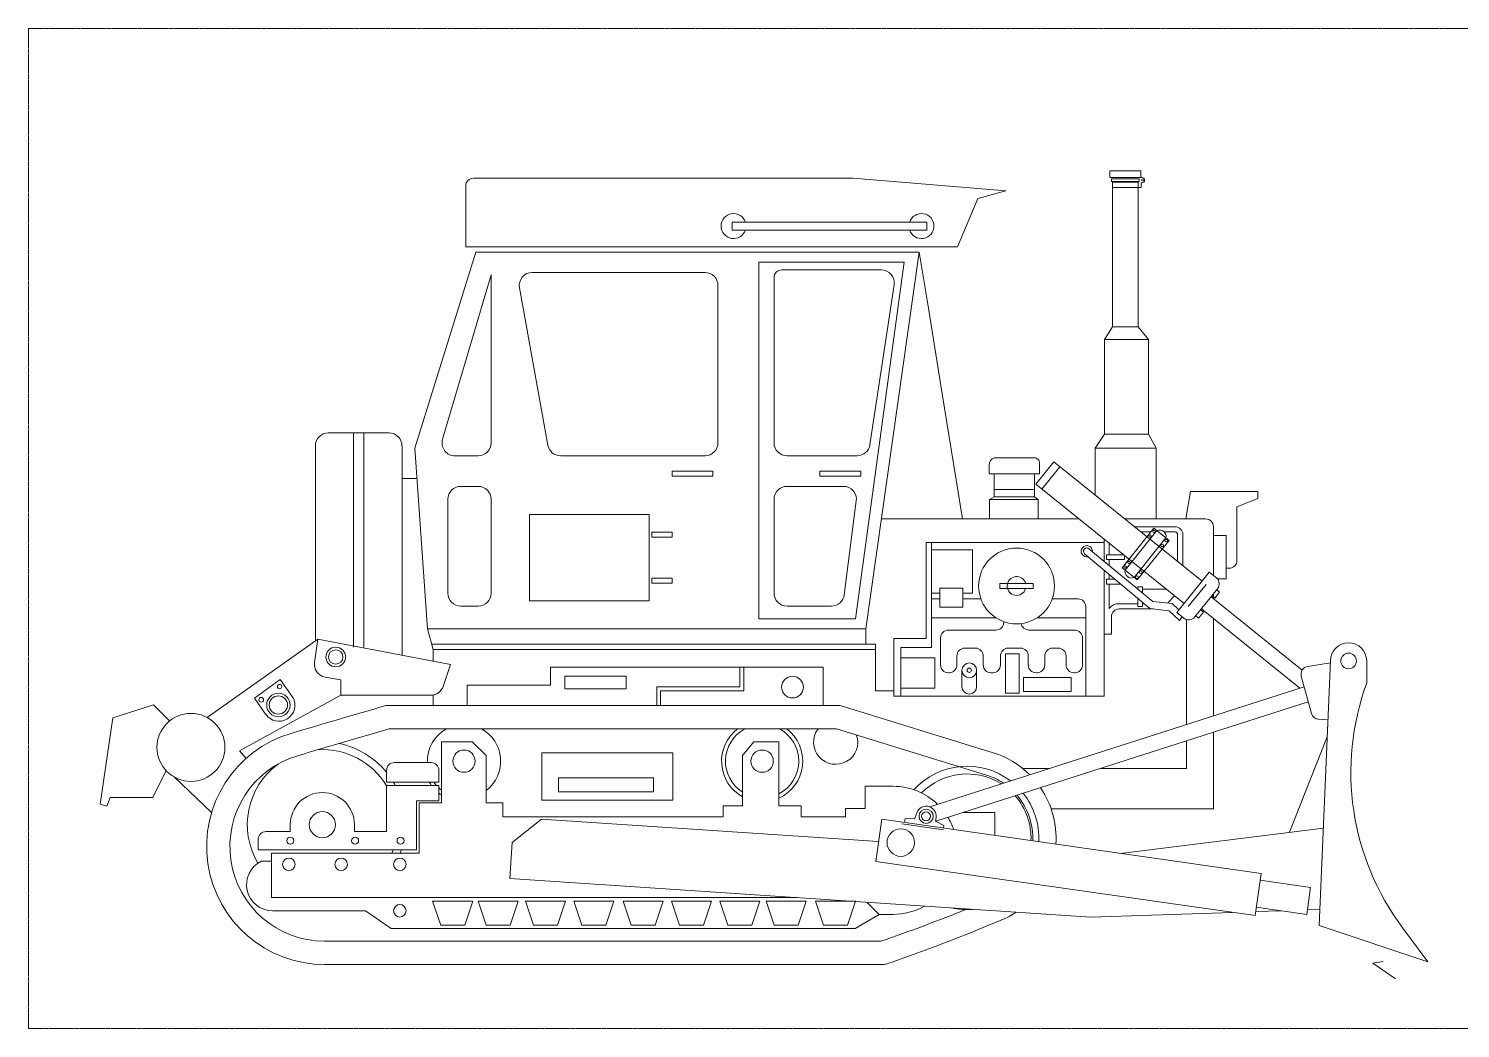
# Model space of a CAD drawing. Header units: millimetres. Extents: x -346728 to 1320345, y -537202 to -385966.
# Drawn here: x 1055242 to 1065288, y -509597 to -502584 of the extents above; entities that cross this region are included whole.
import ezdxf

# ---------------------------------------------------------------- set-up
doc = ezdxf.new("R2010")
doc.units = ezdxf.units.MM
doc.header["$LTSCALE"] = 100
doc.linetypes.add('DASHED', pattern=[0.75, 0.5, -0.25])
doc.layers.add('NET-MANH', color=153, linetype='Continuous', lineweight=15)

msp = doc.modelspace()

# ---------------------------------------------------------------- linework, layer by layer
at = {"layer": 'NET-MANH', "linetype": 'DASHED', "ltscale": 0.1}
for p, q in [((1055242.5, -502583.6, -881.1), (1075333, -502583.6, -881.1)), ((1055242.5, -509596.8, -881.1), (1055242.5, -502583.6, -881.1)), ((1075333, -509596.8, -881.1), (1055242.5, -509596.8, -881.1))]:
    msp.add_line(p, q, dxfattribs=at)
at = {"layer": 'NET-MANH'}
for p, q in [((1058363.6, -503632.6, -881.1), (1061026.7, -503632.6, -881.1)), ((1061026.7, -503632.6, -881.1), (1062099.4, -503722, -881.1)), ((1063045.3, -503582, -881.1), (1062827.9, -503582, -881.1)), ((1062827.9, -503582, -881.1), (1062827.9, -503628.5, -881.1)), ((1062827.9, -503628.5, -881.1), (1063045.3, -503628.5, -881.1)), ((1063033.2, -503637.2, -881.1), (1062840, -503637.2, -881.1)), ((1062840, -503637.2, -881.1), (1062840, -503656.1, -881.1)), ((1062840, -503656.1, -881.1), (1063033.2, -503656.1, -881.1)), ((1062848, -503660.7, -881.1), (1062848, -504674.9, -881.1)), ((1063026.6, -503660.7, -881.1), (1062848, -503660.7, -881.1)), ((1063026.6, -504674.9, -881.1), (1063026.6, -503660.7, -881.1)), ((1063033.2, -503656.1, -881.1), (1063033.2, -503637.2, -881.1)), ((1063045.3, -503628.5, -881.1), (1063045.3, -503582, -881.1)), ((1063047.8, -503697, -881.1), (1063047.8, -503665.2, -881.1)), ((1063047.8, -503665.2, -881.1), (1063053.7, -503665.2, -881.1)), ((1058309, -504115, -881.1), (1058309, -503687.1, -881.1)), ((1062099.4, -503722, -881.1), (1061902.8, -503775.6, -881.1)), ((1063026.6, -503697, -881.1), (1062848, -503697, -881.1)), ((1063026.6, -503697, -881.1), (1063047.8, -503697, -881.1)), ((1061902.8, -503775.6, -881.1), (1061759.7, -504115, -881.1)), ((1060179.2, -503996.4, -881.1), (1060179.2, -503940.7, -881.1)), ((1060179.2, -503940.7, -881.1), (1061544.1, -503940.7, -881.1)), ((1061544.1, -503940.7, -881.1), (1061544.1, -503996.4, -881.1)), ((1061544.1, -503996.4, -881.1), (1060179.2, -503996.4, -881.1)), ((1058380.6, -504150.8, -881.1), (1057951.5, -505526.6, -881.1)), ((1061759.7, -504115, -881.1), (1058309, -504115, -881.1)), ((1061491.5, -504150.8, -881.1), (1058380.6, -504150.8, -881.1)), ((1061116.1, -506795.1, -881.1), (1061491.5, -504150.8, -881.1)), ((1061491.5, -504150.8, -881.1), (1061555.2, -504543.9, -881.1)), ((1061384.3, -504222.2, -881.1), (1060365.2, -504222.2, -881.1)), ((1060365.2, -504222.2, -881.1), (1060365.2, -506723.7, -881.1)), ((1061044.6, -506723.7, -881.1), (1061384.3, -504222.2, -881.1)), ((1058146.9, -505463.5, -881.1), (1058487.8, -504311.6, -881.1)), ((1058487.8, -504311.6, -881.1), (1058487.8, -505489.3, -881.1)), ((1058775.4, -504293.7, -881.1), (1059988.2, -504293.7, -881.1)), ((1060472.4, -505489.3, -881.1), (1060472.4, -504330.4, -881.1)), ((1060526.9, -504275.9, -881.1), (1061225.1, -504275.9, -881.1)), ((1058885.6, -505505.5, -881.1), (1058686, -504400.7, -881.1)), ((1060079.1, -504384.6, -881.1), (1060079.1, -505489.3, -881.1)), ((1061314.9, -504380.2, -881.1), (1061145.6, -505502.9, -881.1)), ((1061555.2, -504543.9, -881.1), (1061652.7, -505146.2, -881.1)), ((1062848, -504674.9, -881.1), (1062791.2, -504764.1, -881.1)), ((1062791.2, -505429.5, -881.1), (1062791.2, -504764.1, -881.1)), ((1062791.2, -504764.1, -881.1), (1063099.7, -504764.1, -881.1)), ((1063026.6, -504674.9, -881.1), (1062848, -504674.9, -881.1)), ((1063099.7, -504764.1, -881.1), (1063026.6, -504674.9, -881.1)), ((1063099.7, -505429.5, -881.1), (1063099.7, -504764.1, -881.1)), ((1061652.7, -505146.2, -881.1), (1061794.6, -506022.9, -881.1)), ((1057771.2, -505419.4, -881.1), (1057345, -505419.4, -881.1)), ((1057521.8, -505419.4, -881.1), (1057521.8, -506921.6, -881.1)), ((1057594.5, -505419.4, -881.1), (1057594.5, -506921.6, -881.1)), ((1062791.2, -505429.5, -881.1), (1062725.2, -505526.6, -881.1)), ((1063099.7, -505429.5, -881.1), (1062791.2, -505429.5, -881.1)), ((1063154.3, -505526.6, -881.1), (1063099.7, -505429.5, -881.1)), ((1057254.2, -505510.2, -881.1), (1057254.2, -506879.3, -881.1)), ((1057862.1, -506980, -881.1), (1057862.1, -505510.2, -881.1)), ((1057951.5, -505526.6, -881.1), (1058040.9, -506795.1, -881.1)), ((1063154.3, -505526.6, -881.1), (1062725.2, -505526.6, -881.1)), ((1062725.2, -505526.6, -881.1), (1062725.2, -505857, -881.1)), ((1063154.3, -506022.9, -881.1), (1063154.3, -505526.6, -881.1)), ((1058397, -505580.2, -881.1), (1058234, -505580.2, -881.1)), ((1059988.2, -505580.2, -881.1), (1058975, -505580.2, -881.1)), ((1061055.8, -505580.2, -881.1), (1060563.3, -505580.2, -881.1)), ((1061982.4, -505707.2, -881.1), (1061982.4, -505644, -881.1)), ((1062017.6, -505594.7, -881.1), (1062299, -505594.7, -881.1)), ((1062434.4, -505623.2, -881.1), (1062309.1, -505778.9, -881.1)), ((1062334.2, -505632.2, -881.1), (1062334.2, -505707.2, -881.1)), ((1062476.9, -505657.3, -881.1), (1062351.6, -505813.1, -881.1)), ((1063475.1, -506460, -881.1), (1062434.4, -505623.2, -881.1)), ((1057862.1, -505739.1, -881.1), (1057966.4, -505739.1, -881.1)), ((1059757.3, -505723.1, -881.1), (1059757.3, -505687.4, -881.1)), ((1059757.3, -505687.4, -881.1), (1060043.3, -505687.4, -881.1)), ((1060043.3, -505723.1, -881.1), (1059757.3, -505723.1, -881.1)), ((1060043.3, -505687.4, -881.1), (1060043.3, -505723.1, -881.1)), ((1060794.3, -505723.1, -881.1), (1060794.3, -505687.4, -881.1)), ((1060794.3, -505687.4, -881.1), (1061080.3, -505687.4, -881.1)), ((1061080.3, -505723.1, -881.1), (1060794.3, -505723.1, -881.1)), ((1061080.3, -505687.4, -881.1), (1061080.3, -505723.1, -881.1)), ((1062334.2, -505707.2, -881.1), (1061982.4, -505707.2, -881.1)), ((1062017.6, -505815.5, -881.1), (1062017.6, -505707.2, -881.1)), ((1062299.8, -505815.5, -881.1), (1062299.8, -505707.2, -881.1)), ((1063349.9, -506615.8, -881.1), (1062309.1, -505778.9, -881.1)), ((1058274.7, -505794.6, -881.1), (1058397, -505794.6, -881.1)), ((1060959.3, -505794.6, -881.1), (1060563.3, -505794.6, -881.1)), ((1062017.6, -505867.9, -881.1), (1061984.7, -505887.6, -881.1)), ((1062299.8, -505815.5, -881.1), (1062017.6, -505815.5, -881.1)), ((1062017.6, -505815.5, -881.1), (1062017.6, -505867.9, -881.1)), ((1062017.6, -505867.9, -881.1), (1062299.8, -505867.9, -881.1)), ((1062299.8, -505867.9, -881.1), (1062299.8, -505815.5, -881.1)), ((1062326.1, -505887.6, -881.1), (1062299.8, -505867.9, -881.1)), ((1063360.7, -506022.9, -881.1), (1063393.4, -505829.9, -881.1)), ((1063393.4, -505829.9, -881.1), (1063867.6, -505829.9, -881.1)), ((1063867.6, -505878.9, -881.1), (1063720.4, -505938.9, -881.1)), ((1063867.6, -505829.9, -881.1), (1063867.6, -505878.9, -881.1)), ((1058183.9, -506543.5, -881.1), (1058183.9, -505885.4, -881.1)), ((1058487.8, -505885.4, -881.1), (1058487.8, -506543.5, -881.1)), ((1060472.4, -505885.4, -881.1), (1060472.4, -506543.5, -881.1)), ((1060965.3, -506555, -881.1), (1061049.4, -505896.9, -881.1)), ((1062326.1, -505887.6, -881.1), (1061984.7, -505887.6, -881.1)), ((1061984.7, -505887.6, -881.1), (1061984.7, -506022.9, -881.1)), ((1062326.1, -506022.9, -881.1), (1062326.1, -505887.6, -881.1)), ((1063720.4, -505938.9, -881.1), (1063720.4, -506314.7, -881.1)), ((1058756, -506598.6, -881.1), (1058756, -505991.1, -881.1)), ((1058756, -505991.1, -881.1), (1059596.3, -505991.1, -881.1)), ((1059596.3, -505991.1, -881.1), (1059596.3, -506598.6, -881.1)), ((1062612.6, -506022.9, -881.1), (1061225.7, -506022.9, -881.1)), ((1061984.7, -506022.9, -881.1), (1062326.1, -506022.9, -881.1)), ((1063500.6, -506022.9, -881.1), (1062931.5, -506022.9, -881.1)), ((1063000.3, -506078.2, -881.1), (1063286, -506078.2, -881.1)), ((1063555.1, -506419.4, -881.1), (1063555.1, -506077.4, -881.1)), ((1059614.2, -506116.2, -881.1), (1059614.2, -506151.9, -881.1)), ((1059757.3, -506116.2, -881.1), (1059614.2, -506116.2, -881.1)), ((1059614.2, -506151.9, -881.1), (1059757.3, -506151.9, -881.1)), ((1059757.3, -506151.9, -881.1), (1059757.3, -506116.2, -881.1)), ((1062787.5, -506319, -881.1), (1062787.5, -506163.5, -881.1)), ((1063137.3, -506088.3, -881.1), (1062914.3, -506365.6, -881.1)), ((1063158.5, -506105.3, -881.1), (1062935.5, -506382.7, -881.1)), ((1063222.2, -506156.6, -881.1), (1062999.2, -506433.9, -881.1)), ((1063243.5, -506173.6, -881.1), (1063020.5, -506451, -881.1)), ((1063045.5, -506114.5, -881.1), (1063116.2, -506114.5, -881.1)), ((1063243.5, -506173.6, -881.1), (1063137.3, -506088.3, -881.1)), ((1063209.6, -506114.5, -881.1), (1063286, -506114.5, -881.1)), ((1063304.2, -506132.7, -881.1), (1063304.2, -506322.5, -881.1)), ((1063340.5, -506132.7, -881.1), (1063340.5, -506351.8, -881.1)), ((1063644.6, -506138.7, -881.1), (1063555.1, -506138.7, -881.1)), ((1063644.6, -506442.7, -881.1), (1063644.6, -506138.7, -881.1)), ((1061540, -506860.8, -881.1), (1061540, -506189.3, -881.1)), ((1061540, -506189.3, -881.1), (1062787.5, -506189.3, -881.1)), ((1061578.1, -506189.3, -881.1), (1061578.1, -506924.2, -881.1)), ((1061865, -506239.1, -881.1), (1061578.1, -506239.1, -881.1)), ((1061865, -506544, -881.1), (1061865, -506239.1, -881.1)), ((1062650.4, -506267.1, -881.1), (1063108.2, -506650.7, -881.1)), ((1063129.4, -506601.5, -881.1), (1062682.1, -506231.9, -881.1)), ((1062924.7, -506273.9, -881.1), (1062804.8, -506273.9, -881.1)), ((1062804.8, -506273.9, -881.1), (1062804.8, -506308.5, -881.1)), ((1062823.8, -506273.9, -881.1), (1062823.8, -506192.8, -881.1)), ((1062931.5, -506308.5, -881.1), (1062931.5, -506279.3, -881.1)), ((1062787.5, -506832.3, -881.1), (1062787.5, -506382, -881.1)), ((1062804.8, -506308.5, -881.1), (1062931.5, -506308.5, -881.1)), ((1062823.8, -506349, -881.1), (1062823.8, -506308.5, -881.1)), ((1063020.5, -506451, -881.1), (1062914.3, -506365.6, -881.1)), ((1063665.9, -506369.2, -881.1), (1063644.6, -506369.2, -881.1)), ((1059614.2, -506437.8, -881.1), (1059614.2, -506473.5, -881.1)), ((1059757.3, -506437.8, -881.1), (1059614.2, -506437.8, -881.1)), ((1059614.2, -506473.5, -881.1), (1059757.3, -506473.5, -881.1)), ((1059757.3, -506473.5, -881.1), (1059757.3, -506437.8, -881.1)), ((1062057.7, -506512.2, -881.1), (1062057.7, -506476.5, -881.1)), ((1062057.7, -506476.5, -881.1), (1062289.7, -506476.5, -881.1)), ((1062289.7, -506476.5, -881.1), (1062289.7, -506512.2, -881.1)), ((1062864.7, -506446.6, -881.1), (1062804.8, -506446.6, -881.1)), ((1062804.8, -506446.6, -881.1), (1062804.8, -506481.2, -881.1)), ((1062804.8, -506481.2, -881.1), (1062905.9, -506481.2, -881.1)), ((1062823.8, -506446.6, -881.1), (1062823.8, -506412.4, -881.1)), ((1062823.8, -506650.5, -881.1), (1062823.8, -506481.2, -881.1)), ((1063526.4, -506396.3, -881.1), (1063298.7, -506679.5, -881.1)), ((1063575.9, -506436.1, -881.1), (1063526.4, -506396.3, -881.1)), ((1063584.1, -506442.7, -881.1), (1063644.6, -506442.7, -881.1)), ((1061578.1, -506544, -881.1), (1061634.7, -506544, -881.1)), ((1061634.7, -506641.8, -881.1), (1061634.7, -506509.5, -881.1)), ((1061634.7, -506509.5, -881.1), (1061795.9, -506509.5, -881.1)), ((1061795.9, -506509.5, -881.1), (1061795.9, -506641.8, -881.1)), ((1061795.9, -506544, -881.1), (1061865, -506544, -881.1)), ((1062289.7, -506512.2, -881.1), (1062057.7, -506512.2, -881.1)), ((1063023.7, -506514.1, -881.1), (1063023.7, -506498.4, -881.1)), ((1063023.7, -506498.4, -881.1), (1063058.2, -506498.4, -881.1)), ((1063023.7, -506636.6, -881.1), (1063023.7, -506579.9, -881.1)), ((1063058.2, -506498.4, -881.1), (1063058.2, -506542.7, -881.1)), ((1063225.5, -506515.7, -881.1), (1063058.2, -506515.7, -881.1)), ((1063282.2, -506561.4, -881.1), (1063235, -506612.3, -881.1)), ((1063503.4, -506482.8, -881.1), (1063378.2, -506638.5, -881.1)), ((1063584.2, -506512.8, -881.1), (1063424.8, -506711, -881.1)), ((1064177.9, -507083.4, -881.1), (1063538.7, -506569.4, -881.1)), ((1063564.5, -506578.7, -881.1), (1063544.3, -506562.5, -881.1)), ((1063555.1, -506582.6, -881.1), (1063555.1, -506548.9, -881.1)), ((1063598.6, -506536.2, -881.1), (1063564.5, -506578.7, -881.1)), ((1063598.6, -506536.2, -881.1), (1063578.4, -506520, -881.1)), ((1058397, -506634.3, -881.1), (1058274.7, -506634.3, -881.1)), ((1059596.3, -506598.6, -881.1), (1058756, -506598.6, -881.1)), ((1060563.3, -506634.3, -881.1), (1060875.2, -506634.3, -881.1)), ((1061634.7, -506584.3, -881.1), (1061578.1, -506584.3, -881.1)), ((1061795.9, -506641.8, -881.1), (1061634.7, -506641.8, -881.1)), ((1061923.9, -506584.3, -881.1), (1061795.9, -506584.3, -881.1)), ((1062605, -506584.3, -881.1), (1062424, -506584.3, -881.1)), ((1062659.5, -506716.6, -881.1), (1062659.5, -506638.8, -881.1)), ((1063023.7, -506617.5, -881.1), (1062893.8, -506617.5, -881.1)), ((1063132.8, -506653.9, -881.1), (1062893.8, -506653.9, -881.1)), ((1063058.2, -506636.6, -881.1), (1063023.7, -506636.6, -881.1)), ((1063058.2, -506608.8, -881.1), (1063058.2, -506636.6, -881.1)), ((1063068.6, -506617.5, -881.1), (1063058.2, -506617.5, -881.1)), ((1063108.2, -506650.7, -881.1), (1063245.6, -506668.3, -881.1)), ((1063266.7, -506615.5, -881.1), (1063129.4, -506601.5, -881.1)), ((1063245.6, -506668.3, -881.1), (1063316, -506735.2, -881.1)), ((1063313, -506661.7, -881.1), (1063266.7, -506615.5, -881.1)), ((1063348.2, -506719.3, -881.1), (1063298.7, -506679.5, -881.1)), ((1063450.9, -506720, -881.1), (1063485, -506677.5, -881.1)), ((1063485, -506677.5, -881.1), (1063464.8, -506661.3, -881.1)), ((1064162.4, -507210.8, -881.1), (1063470.4, -506654.4, -881.1)), ((1060365.2, -506723.7, -881.1), (1061044.6, -506723.7, -881.1)), ((1061578.1, -506716.6, -881.1), (1062029.2, -506716.6, -881.1)), ((1062083.8, -506743.7, -881.1), (1062083.8, -506748.4, -881.1)), ((1062318.7, -506716.6, -881.1), (1062659.5, -506716.6, -881.1)), ((1062659.5, -507266.3, -881.1), (1062659.5, -506716.6, -881.1)), ((1062839.3, -506708.4, -881.1), (1062839.3, -506832.3, -881.1)), ((1063316, -506735.2, -881.1), (1063336.4, -506709.8, -881.1)), ((1063365.7, -506728.7, -881.1), (1063365.7, -507466.2, -881.1)), ((1063450.9, -506720, -881.1), (1063430.7, -506703.8, -881.1)), ((1063555.1, -507405.4, -881.1), (1063555.1, -506722.5, -881.1)), ((1057272.1, -506866.6, -881.1), (1056494.8, -507416.6, -881.1)), ((1057272.1, -506866.6, -881.1), (1057248.7, -507030.2, -881.1)), ((1058201.8, -507045.3, -881.1), (1057272.1, -506866.6, -881.1)), ((1058040.9, -506795.1, -881.1), (1061116.1, -506795.1, -881.1)), ((1058081.4, -506938.4, -881.1), (1058040.9, -506795.1, -881.1)), ((1061116.1, -506795.1, -881.1), (1061116.1, -506902, -881.1)), ((1061311.8, -507266.3, -881.1), (1061311.8, -506860.8, -881.1)), ((1061311.8, -506860.8, -881.1), (1061540, -506860.8, -881.1)), ((1061640.5, -506857.4, -881.1), (1061640.5, -507047.6, -881.1)), ((1062029.3, -506802.9, -881.1), (1061695, -506802.9, -881.1)), ((1062582, -506802.9, -881.1), (1062259.2, -506802.9, -881.1)), ((1062636.5, -507047.6, -881.1), (1062636.5, -506857.4, -881.1)), ((1062787.5, -506832.3, -881.1), (1062787.5, -507266.3, -881.1)), ((1062839.3, -506832.3, -881.1), (1062787.5, -506832.3, -881.1)), ((1061185.1, -506902, -881.1), (1058071.1, -506902, -881.1)), ((1061185.1, -506938.4, -881.1), (1058081.4, -506938.4, -881.1)), ((1058081.4, -506938.4, -881.1), (1058081.4, -507022.1, -881.1)), ((1061185.1, -506902, -881.1), (1061185.1, -507228.2, -881.1)), ((1061578.1, -506924.2, -881.1), (1061362.6, -506924.2, -881.1)), ((1061362.6, -506924.2, -881.1), (1061362.6, -507266.3, -881.1)), ((1061755.6, -507047.6, -881.1), (1061755.6, -506984, -881.1)), ((1061810.1, -506929.5, -881.1), (1061885.4, -506929.5, -881.1)), ((1061939.9, -506984, -881.1), (1061939.9, -507047.6, -881.1)), ((1062060.8, -507047.6, -881.1), (1062060.8, -506984, -881.1)), ((1062095.3, -507245.9, -881.1), (1062095.3, -506969.8, -881.1)), ((1062095.3, -506969.8, -881.1), (1062193.2, -506969.8, -881.1)), ((1062115.3, -506929.5, -881.1), (1062202, -506929.5, -881.1)), ((1062193.2, -506969.8, -881.1), (1062193.2, -507245.9, -881.1)), ((1062256.5, -506984, -881.1), (1062256.5, -507047.6, -881.1)), ((1062371.6, -507047.6, -881.1), (1062371.6, -506984, -881.1)), ((1062426.2, -506929.5, -881.1), (1062466.8, -506929.5, -881.1)), ((1062521.3, -506984, -881.1), (1062521.3, -507047.6, -881.1)), ((1058151, -507197.6, -881.1), (1058201.8, -507045.3, -881.1)), ((1060817.4, -507063.5, -881.1), (1058903, -507063.5, -881.1)), ((1058903, -507063.5, -881.1), (1058903, -507190.2, -881.1)), ((1060232.3, -507063.5, -881.1), (1060232.3, -507201, -881.1)), ((1060259.6, -507063.5, -881.1), (1060259.6, -507228.2, -881.1)), ((1060817.4, -507332.2, -881.1), (1060817.4, -507063.5, -881.1)), ((1061362.6, -506998.5, -881.1), (1061600.2, -506998.5, -881.1)), ((1061600.2, -506998.5, -881.1), (1061600.2, -507211.4, -881.1)), ((1061790.2, -507199.6, -881.1), (1061790.2, -507084.8, -881.1)), ((1061893.8, -507199.6, -881.1), (1061893.8, -507084.8, -881.1)), ((1064375.7, -507032.5, -881.1), (1064215.9, -507057.9, -881.1)), ((1064376.2, -507019.3, -881.1), (1064298, -508875.2, -881.1)), ((1064630.4, -507175.5, -881.1), (1064630.4, -507019.3, -881.1)), ((1057006.8, -507149.5, -881.1), (1056828.1, -507280.5, -881.1)), ((1057096.2, -507274.6, -881.1), (1057006.8, -507149.5, -881.1)), ((1057322.4, -507132.4, -881.1), (1057433, -507152.5, -881.1)), ((1057433, -507152.5, -881.1), (1057433, -507259.7, -881.1)), ((1059004.4, -507215.6, -881.1), (1059004.4, -507126.9, -881.1)), ((1059004.4, -507126.9, -881.1), (1059435.5, -507126.9, -881.1)), ((1059435.5, -507126.9, -881.1), (1059435.5, -507215.6, -881.1)), ((1061695, -507102.1, -881.1), (1061701.1, -507102.1, -881.1)), ((1061994.4, -507102.1, -881.1), (1062006.3, -507102.1, -881.1)), ((1062222, -507234.4, -881.1), (1062222, -507136.6, -881.1)), ((1062222, -507136.6, -881.1), (1062555.9, -507136.6, -881.1)), ((1062311, -507102.1, -881.1), (1062317.1, -507102.1, -881.1)), ((1062555.9, -507136.6, -881.1), (1062555.9, -507234.4, -881.1)), ((1062575.8, -507102.1, -881.1), (1062582, -507102.1, -881.1)), ((1064171.8, -507125.9, -881.1), (1064242.3, -507388.3, -881.1)), ((1057433, -507259.7, -881.1), (1056720.8, -507649.8, -881.1)), ((1056828.1, -507280.5, -881.1), (1056905.5, -507393.7, -881.1)), ((1057433, -507259.7, -881.1), (1058064.8, -507259.7, -881.1)), ((1058081.4, -507258.2, -881.1), (1058081.4, -507332.2, -881.1)), ((1058903, -507190.2, -881.1), (1058319.8, -507190.2, -881.1)), ((1058319.8, -507190.2, -881.1), (1058319.8, -507332.2, -881.1)), ((1059435.5, -507215.6, -881.1), (1059004.4, -507215.6, -881.1)), ((1060232.3, -507201, -881.1), (1059649.1, -507201, -881.1)), ((1059649.1, -507201, -881.1), (1059649.1, -507332.2, -881.1)), ((1060259.6, -507228.2, -881.1), (1059676.4, -507228.2, -881.1)), ((1059676.4, -507228.2, -881.1), (1059676.4, -507332.2, -881.1)), ((1061185.1, -507228.2, -881.1), (1061311.8, -507228.2, -881.1)), ((1062787.5, -507266.3, -881.1), (1061311.8, -507266.3, -881.1)), ((1061600.2, -507211.4, -881.1), (1061362.6, -507211.4, -881.1)), ((1061565.4, -508043.2, -881.1), (1064192.1, -507201.3, -881.1)), ((1062193.2, -507245.9, -881.1), (1062095.3, -507245.9, -881.1)), ((1062555.9, -507234.4, -881.1), (1062222, -507234.4, -881.1)), ((1056118.8, -507328.2, -881.1), (1055832.8, -507417.5, -881.1)), ((1056231.4, -507440.5, -881.1), (1056118.8, -507328.2, -881.1)), ((1057749, -507332.2, -881.1), (1060935.5, -507332.2, -881.1)), ((1060935.5, -507332.2, -881.1), (1062010.8, -507664, -881.1)), ((1061607.7, -508144.1, -881.1), (1064220.4, -507306.7, -881.1)), ((1055832.8, -507417.5, -881.1), (1055743.4, -508025, -881.1)), ((1064292.6, -507428.6, -881.1), (1064358.8, -507431.4, -881.1)), ((1057772.4, -507495.7, -881.1), (1060910.9, -507495.7, -881.1)), ((1058355, -507585.8, -881.1), (1058140, -507585.8, -881.1)), ((1058140, -507585.8, -881.1), (1058140, -508015.6, -881.1)), ((1058452.8, -507683.5, -881.1), (1058355, -507585.8, -881.1)), ((1060329.5, -507585.8, -881.1), (1060251.3, -507683.5, -881.1)), ((1060505.5, -507585.8, -881.1), (1060329.5, -507585.8, -881.1)), ((1060505.5, -508035.1, -881.1), (1060505.5, -507585.8, -881.1)), ((1060910.9, -507495.7, -881.1), (1061962.5, -507820.2, -881.1)), ((1063365.7, -507580.7, -881.1), (1063365.7, -507773, -881.1)), ((1063555.1, -508056.3, -881.1), (1063555.1, -507519.9, -881.1)), ((1064088.4, -508221.4, -881.1), (1064353.8, -507551.4, -881.1)), ((1056720.8, -507649.8, -881.1), (1056768.2, -507703, -881.1)), ((1058452.8, -508015.6, -881.1), (1058452.8, -507683.5, -881.1)), ((1058843.8, -507996.1, -881.1), (1058843.8, -507664, -881.1)), ((1058843.8, -507664, -881.1), (1059762.6, -507664, -881.1)), ((1059762.6, -507664, -881.1), (1059762.6, -507996.1, -881.1)), ((1060251.3, -507683.5, -881.1), (1060251.3, -508035.1, -881.1)), ((1057753.7, -507869.2, -881.1), (1057753.7, -507786.7, -881.1)), ((1057808.2, -507732.2, -881.1), (1058066.4, -507732.2, -881.1)), ((1058120.9, -507786.7, -881.1), (1058120.9, -507869.2, -881.1)), ((1062408.3, -507773, -881.1), (1062216.8, -507773, -881.1)), ((1063365.7, -507773, -881.1), (1062765.5, -507773, -881.1)), ((1056112.9, -507977.4, -881.1), (1056206.8, -507788.5, -881.1)), ((1056262.8, -507832.8, -881.1), (1056525.9, -508083.4, -881.1)), ((1058120.9, -507869.2, -881.1), (1057753.7, -507869.2, -881.1)), ((1058961.1, -507937.5, -881.1), (1058961.1, -507839.8, -881.1)), ((1058961.1, -507839.8, -881.1), (1059625.7, -507839.8, -881.1)), ((1059625.7, -507839.8, -881.1), (1059625.7, -507937.5, -881.1)), ((1055791.1, -508036.9, -881.1), (1055814.9, -507977.4, -881.1)), ((1055814.9, -507977.4, -881.1), (1056112.9, -507977.4, -881.1)), ((1057753.7, -508216.6, -881.1), (1057753.7, -507893.7, -881.1)), ((1057753.7, -507893.7, -881.1), (1058120.9, -507893.7, -881.1)), ((1058120.9, -507893.7, -881.1), (1058120.9, -508001.3, -881.1)), ((1059625.7, -507937.5, -881.1), (1058961.1, -507937.5, -881.1)), ((1061307, -507898.4, -881.1), (1061111.5, -507898.4, -881.1)), ((1061111.5, -507898.4, -881.1), (1061111.5, -508054.7, -881.1)), ((1055743.4, -508025, -881.1), (1055791.1, -508036.9, -881.1)), ((1058120.9, -508001.3, -881.1), (1057964.2, -508001.3, -881.1)), ((1057964.2, -508001.3, -881.1), (1057964.2, -508343.8, -881.1)), ((1058140, -508015.6, -881.1), (1057983.6, -508015.6, -881.1)), ((1057983.6, -508015.6, -881.1), (1057983.6, -508367.3, -881.1)), ((1058570.1, -508015.6, -881.1), (1058452.8, -508015.6, -881.1)), ((1058570.1, -508113.3, -881.1), (1058570.1, -508015.6, -881.1)), ((1059762.6, -507996.1, -881.1), (1058843.8, -507996.1, -881.1)), ((1060251.3, -508035.1, -881.1), (1060114.5, -508035.1, -881.1)), ((1060114.5, -508035.1, -881.1), (1060114.5, -508113.3, -881.1)), ((1060661.9, -508035.1, -881.1), (1060505.5, -508035.1, -881.1)), ((1060661.9, -508113.3, -881.1), (1060661.9, -508035.1, -881.1)), ((1061111.5, -508054.7, -881.1), (1060974.6, -508054.7, -881.1)), ((1060974.6, -508054.7, -881.1), (1060974.6, -508113.3, -881.1)), ((1061798.3, -508083, -881.1), (1062021.6, -508083, -881.1)), ((1062021.6, -508083, -881.1), (1062021.6, -508243.2, -881.1)), ((1062416.7, -508056.3, -881.1), (1063555.1, -508056.3, -881.1)), ((1057078.1, -508216.6, -881.1), (1057078.1, -508167.7, -881.1)), ((1057528.5, -508167.7, -881.1), (1057528.5, -508216.6, -881.1)), ((1060114.5, -508113.3, -881.1), (1058570.1, -508113.3, -881.1)), ((1058841.2, -508129.5, -881.1), (1058634.5, -508291.9, -881.1)), ((1061205.3, -508287, -881.1), (1058841.2, -508129.5, -881.1)), ((1060974.6, -508113.3, -881.1), (1060661.9, -508113.3, -881.1)), ((1061227.7, -508129.9, -881.1), (1061185.5, -508425.4, -881.1)), ((1063889.2, -508509.8, -881.1), (1061227.7, -508129.9, -881.1)), ((1061369.4, -508162.8, -881.1), (1061661.3, -508205, -881.1)), ((1061392.1, -508123.9, -881.1), (1061388, -508152.8, -881.1)), ((1061457, -508127.2, -881.1), (1061392.1, -508123.9, -881.1)), ((1061469.9, -508098, -881.1), (1061457, -508127.2, -881.1)), ((1061606.2, -508143.4, -881.1), (1061609.4, -508117.5, -881.1)), ((1061664.6, -508172.6, -881.1), (1061606.2, -508143.4, -881.1)), ((1061661.8, -508191.8, -881.1), (1061664.6, -508172.6, -881.1)), ((1056852.9, -508343.8, -881.1), (1056852.9, -508271.1, -881.1)), ((1056907.4, -508216.6, -881.1), (1057078.1, -508216.6, -881.1)), ((1057528.5, -508216.6, -881.1), (1057753.7, -508216.6, -881.1)), ((1064326.8, -508191.6, -881.1), (1062904.1, -508369.2, -881.1)), ((1057964.2, -508343.8, -881.1), (1056852.9, -508343.8, -881.1)), ((1057983.6, -508367.3, -881.1), (1056947.5, -508367.3, -881.1)), ((1056947.5, -508367.3, -881.1), (1056947.5, -508679.8, -881.1)), ((1058634.5, -508291.9, -881.1), (1058617.6, -508545.3, -881.1)), ((1056875.7, -508424.1, -881.1), (1056947.5, -508424.1, -881.1)), ((1061185.5, -508425.4, -881.1), (1063847, -508805.4, -881.1)), ((1058617.6, -508545.3, -881.1), (1062694.4, -508816.9, -881.1)), ((1063847, -508805.4, -881.1), (1063889.2, -508509.8, -881.1)), ((1064237.3, -508607.8, -881.1), (1063882.4, -508557.1, -881.1)), ((1056947.5, -508679.8, -881.1), (1060636.5, -508679.8, -881.1)), ((1064210.3, -508796.9, -881.1), (1064237.3, -508607.8, -881.1)), ((1057605.6, -508772, -881.1), (1056954.3, -508772, -881.1)), ((1057785.3, -508895.4, -881.1), (1057605.6, -508772, -881.1)), ((1058358, -508704.6, -881.1), (1058077.2, -508704.6, -881.1)), ((1058077.2, -508704.6, -881.1), (1058133.4, -508873, -881.1)), ((1058301.8, -508873, -881.1), (1058358, -508704.6, -881.1)), ((1058676.4, -508704.6, -881.1), (1058395.7, -508704.6, -881.1)), ((1058395.7, -508704.6, -881.1), (1058451.8, -508873, -881.1)), ((1058620.3, -508873, -881.1), (1058676.4, -508704.6, -881.1)), ((1059008.7, -508704.6, -881.1), (1058728, -508704.6, -881.1)), ((1058728, -508704.6, -881.1), (1058784.1, -508873, -881.1)), ((1058952.6, -508873, -881.1), (1059008.7, -508704.6, -881.1)), ((1059347.9, -508704.6, -881.1), (1059067.2, -508704.6, -881.1)), ((1059067.2, -508704.6, -881.1), (1059123.3, -508873, -881.1)), ((1059291.8, -508873, -881.1), (1059347.9, -508704.6, -881.1)), ((1059694.1, -508704.6, -881.1), (1059413.3, -508704.6, -881.1)), ((1059413.3, -508704.6, -881.1), (1059469.5, -508873, -881.1)), ((1059637.9, -508873, -881.1), (1059694.1, -508704.6, -881.1)), ((1060033.3, -508704.6, -881.1), (1059752.5, -508704.6, -881.1)), ((1059752.5, -508704.6, -881.1), (1059808.7, -508873, -881.1)), ((1059977.1, -508873, -881.1), (1060033.3, -508704.6, -881.1)), ((1060372.5, -508704.6, -881.1), (1060091.7, -508704.6, -881.1)), ((1060091.7, -508704.6, -881.1), (1060147.9, -508873, -881.1)), ((1060316.3, -508873, -881.1), (1060372.5, -508704.6, -881.1)), ((1060697.9, -508704.6, -881.1), (1060417.1, -508704.6, -881.1)), ((1060417.1, -508704.6, -881.1), (1060473.3, -508873, -881.1)), ((1060641.7, -508873, -881.1), (1060697.9, -508704.6, -881.1)), ((1061044, -508704.6, -881.1), (1060763.2, -508704.6, -881.1)), ((1060763.2, -508704.6, -881.1), (1060819.4, -508873, -881.1)), ((1060987.8, -508873, -881.1), (1061044, -508704.6, -881.1)), ((1061124.5, -508712.4, -881.1), (1061209.2, -508797.1, -881.1)), ((1062694.4, -508816.9, -881.1), (1063689.7, -508782.9, -881.1)), ((1063851, -508777.4, -881.1), (1064030.5, -508771.2, -881.1)), ((1063855.4, -508746.3, -881.1), (1064210.3, -508796.9, -881.1)), ((1064214.8, -508764.9, -881.1), (1064302.8, -508761.9, -881.1)), ((1058133.4, -508873, -881.1), (1058301.8, -508873, -881.1)), ((1058451.8, -508873, -881.1), (1058620.3, -508873, -881.1)), ((1058784.1, -508873, -881.1), (1058952.6, -508873, -881.1)), ((1059123.3, -508873, -881.1), (1059291.8, -508873, -881.1)), ((1059469.5, -508873, -881.1), (1059637.9, -508873, -881.1)), ((1059808.7, -508873, -881.1), (1059977.1, -508873, -881.1)), ((1060147.9, -508873, -881.1), (1060316.3, -508873, -881.1)), ((1060473.3, -508873, -881.1), (1060641.7, -508873, -881.1)), ((1060819.4, -508873, -881.1), (1060987.8, -508873, -881.1)), ((1061209.2, -508797.1, -881.1), (1061041.9, -508895.4, -881.1)), ((1061209.2, -508797.1, -881.1), (1061307, -508797.1, -881.1)), ((1064298, -508875.2, -881.1), (1065060.4, -509129.2, -881.1)), ((1061221.1, -508985.6, -881.1), (1057318.9, -508985.6, -881.1)), ((1061041.9, -508895.4, -881.1), (1057785.3, -508895.4, -881.1)), ((1065060.4, -509129.2, -881.1), (1064884.5, -508894.7, -881.1)), ((1061248.3, -509149.2, -881.1), (1057318.9, -509149.2, -881.1)), ((1064746.9, -509127.1, -881.1), (1064673.6, -509138.6, -881.1)), ((1064673.6, -509138.6, -881.1), (1064831.6, -509249.9, -881.1))]:
    msp.add_line(p, q, dxfattribs=at)
for centre, radius in [((1063057.5, -503646.8, -881.1), 7.03), ((1063110.8, -506143.2, -881.1), 8.27), ((1063137.3, -506110.1, -881.1), 8.44), ((1063223.4, -506174.7, -881.1), 9.36), ((1062173.9, -506493.4, -881.1), 266.1), ((1063195.3, -506209.4, -881.1), 9.36), ((1062935.7, -506360.9, -881.1), 8.44), ((1062962.3, -506328, -881.1), 8.27), ((1063017.2, -506431.2, -881.1), 9.36), ((1063045.1, -506396.2, -881.1), 9.36), ((1057397.2, -506991.7, -881.1), 68.7), ((1057397.2, -506991.7, -881.1), 50.6), ((1064503.3, -507019.3, -881.1), 54.6), ((1061842, -507084.8, -881.1), 51.8), ((1061842, -507084.8, -881.1), 15.4), ((1057003.4, -507199, -881.1), 15.5), ((1060601.9, -507202.9, -881.1), 76.1), ((1056874.5, -507291.7, -881.1), 16.5), ((1056994.9, -507328.2, -881.1), 82.3), ((1056994.9, -507328.2, -881.1), 64.2), ((1056381.1, -507626, -881.1), 238.3), ((1058297.1, -507722.4, -881.1), 78.3), ((1060388.9, -507722.4, -881.1), 78.3), ((1057303.3, -508167.7, -881.1), 91.6), ((1061539.5, -508108.7, -881.1), 49.8), ((1061539.5, -508108.7, -881.1), 31.6), ((1057078.1, -508280.2, -881.1), 24.5), ((1057533.4, -508280.2, -881.1), 24.5), ((1057851.6, -508280.2, -881.1), 24.5), ((1061361.2, -508293.7, -881.1), 96.3), ((1057068.3, -508446.5, -881.1), 44.1), ((1057435.5, -508446.5, -881.1), 44.1), ((1057846.7, -508446.5, -881.1), 44.1), ((1057846.7, -508772, -881.1), 44.1)]:
    msp.add_circle(centre, radius, dxfattribs=at)
for centre, radius, start, end in [((1058363.6, -503687.1, -881.1), 54.5, 90, 180), ((1063053.7, -503852.1, -881.1), 223.7, 90, 92.15672), ((1063053.7, -503646.8, -881.1), 18.4, 270, 90), ((1060188.5, -503968.5, -881.1), 87.6, 18.53843, 341.46165), ((1061507, -503968.5, -881.1), 87.6, 198.53835, 161.46157), ((1058775.4, -504384.6, -881.1), 90.8, 90, 190.24147), ((1059988.2, -504384.6, -881.1), 90.8, 0, 90), ((1060526.9, -504330.4, -881.1), 54.5, 90, 180), ((1061225.1, -504366.7, -881.1), 90.8, 351.42523, 90), ((1057345, -505510.2, -881.1), 90.8, 90, 180), ((1057771.2, -505510.2, -881.1), 90.8, 0, 90), ((1058234, -505489.3, -881.1), 90.8, 163.51275, 270), ((1058397, -505489.3, -881.1), 90.8, 270, 0), ((1058975, -505489.3, -881.1), 90.8, 190.24147, 270), ((1059988.2, -505489.3, -881.1), 90.8, 270, 0), ((1060563.3, -505489.3, -881.1), 90.8, 180, 270), ((1061055.8, -505489.3, -881.1), 90.8, 270, 351.42523), ((1062034.4, -505644, -881.1), 52, 108.88853, 180), ((1062299, -505630, -881.1), 35.3, 356.34283, 90), ((1058274.7, -505885.4, -881.1), 90.8, 90, 180), ((1058397, -505885.4, -881.1), 90.8, 0, 90), ((1060563.3, -505885.4, -881.1), 90.8, 90, 180), ((1060959.3, -505885.4, -881.1), 90.8, 352.72021, 90), ((1063286, -506132.7, -881.1), 54.5, 0, 90), ((1063500.6, -506077.4, -881.1), 54.5, 0, 90), ((1063177.4, -506147.1, -881.1), 45.8, 348.09654, 114.30055), ((1063286, -506132.7, -881.1), 18.2, 0, 90), ((1062667, -506250.2, -881.1), 39.8, 357.01154, 283.59471), ((1062667, -506250.2, -881.1), 23.7, 50.43574, 225.5517), ((1063665.9, -506314.7, -881.1), 54.5, 270, 0), ((1062173.9, -506493.4, -881.1), 65.9, 14.82872, 343.42853), ((1062980.4, -506392.1, -881.1), 45.8, 168.09654, 294.30055), ((1063541.8, -506478.6, -881.1), 54.5, 321.19854, 51.19854), ((1058274.7, -506543.5, -881.1), 90.8, 180, 270), ((1058397, -506543.5, -881.1), 90.8, 270, 0), ((1060563.3, -506543.5, -881.1), 90.8, 180, 270), ((1060875.2, -506543.5, -881.1), 90.8, 270, 352.72021), ((1062605, -506638.8, -881.1), 54.5, 0, 90), ((1062893.8, -506708.4, -881.1), 90.8, 90, 140.41853), ((1062893.8, -506708.4, -881.1), 54.5, 90, 180), ((1062029.3, -506748.4, -881.1), 54.5, 270, 0), ((1062259.2, -506748.4, -881.1), 54.5, 189.69374, 270), ((1063382.4, -506676.8, -881.1), 54.5, 231.19854, 321.19854), ((1061695, -506857.4, -881.1), 54.5, 90, 180), ((1062582, -506857.4, -881.1), 54.5, 0, 90), ((1061810.1, -506984, -881.1), 54.5, 90, 180), ((1061885.4, -506984, -881.1), 54.5, 0, 90), ((1062115.3, -506984, -881.1), 54.5, 90, 180), ((1062202, -506984, -881.1), 54.5, 0, 90), ((1062426.2, -506984, -881.1), 54.5, 90, 180), ((1062466.8, -506984, -881.1), 54.5, 0, 90), ((1064503.3, -507019.3, -881.1), 127.1, 0, 180), ((1057338.6, -507043, -881.1), 90.8, 171.86454, 259.70187), ((1061695, -507047.6, -881.1), 54.5, 180, 270), ((1061701.1, -507047.6, -881.1), 54.5, 270, 0), ((1061994.4, -507047.6, -881.1), 54.5, 180, 270), ((1062006.3, -507047.6, -881.1), 54.5, 270, 0), ((1062311, -507047.6, -881.1), 54.5, 180, 270), ((1062317.1, -507047.6, -881.1), 54.5, 270, 0), ((1062575.8, -507047.6, -881.1), 54.5, 180, 270), ((1062582, -507047.6, -881.1), 54.5, 270, 0), ((1064224.5, -507111.8, -881.1), 54.5, 99.02775, 195.0279), ((1066342, -507800.9, -881.1), 1822.3, 159.92957, 216.88819), ((1056998.4, -507330.1, -881.1), 112.5, 214.39814, 29.57835), ((1058064.8, -507168.8, -881.1), 90.8, 270, 341.55361), ((1061842, -507199.6, -881.1), 51.8, 180, 0), ((1107799.6, -679182.2, -881.1), 178990.2, 106.237984, 106.459716), ((1064294.9, -507374.1, -881.1), 54.5, 195.0279, 267.58737), ((1057318.9, -508321.2, -881.1), 827.9, 106.45972, 270), ((1107799.6, -679182.2, -881.1), 178826.6, 106.245457, 106.459716), ((1058297.1, -507722.4, -881.1), 257.3, 118.24516, 182.17921), ((1058297.1, -507722.4, -881.1), 257.3, 307.21991, 61.75484), ((1060388.9, -507722.4, -881.1), 284.6, 127.19638, 241.09028), ((1060388.9, -507722.4, -881.1), 257.3, 118.24516, 237.68119), ((1060388.9, -507722.4, -881.1), 284.6, 294.17756, 52.80362), ((1060388.9, -507722.4, -881.1), 257.3, 296.93259, 61.75484), ((1060905, -507589.2, -881.1), 155.2, 142.95216, 18.79213), ((1057318.9, -508321.2, -881.1), 664.4, 106.45972, 270), ((1057303.3, -508167.7, -881.1), 526.7, 31.21859, 93.21071), ((1057303.3, -508167.7, -881.1), 581.2, 39.19585, 78.31506), ((1061826.6, -508260.7, -881.1), 624.5, 45.11696, 72.85347), ((1057303.3, -508167.7, -881.1), 526.7, 126.21927, 210.89217), ((1057808.2, -507786.7, -881.1), 54.5, 90, 180), ((1058066.4, -507786.7, -881.1), 54.5, 0, 90), ((1061826.6, -508260.7, -881.1), 503.2, 52.52631, 137.84415), ((1057303.3, -508167.7, -881.1), 581.2, 28.12648, 30.89794), ((1058297.1, -507722.4, -881.1), 284.6, 211.04757, 216.99228), ((1058297.1, -507722.4, -881.1), 257.3, 214.77612, 221.71554), ((1061826.6, -508260.7, -881.1), 448.7, 57.51208, 135.37374), ((1061826.6, -508260.7, -881.1), 461, 56.25532, 72.85347), ((1057303.3, -508167.7, -881.1), 225.2, 0, 180), ((1058297.1, -507722.4, -881.1), 257.3, 226.77216, 232.36733), ((1058297.1, -507722.4, -881.1), 284.6, 231.73413, 236.48723), ((1061307, -508347.7, -881.1), 449.3, 45.79553, 90), ((1061826.6, -508260.7, -881.1), 448.7, 357.61575, 41.12278), ((1061826.6, -508260.7, -881.1), 461, 357.46244, 40.4659), ((1061826.6, -508260.7, -881.1), 503.2, 356.9922, 38.46907), ((1061826.6, -508260.7, -881.1), 624.5, 355.99651, 34.31813), ((1061539.5, -508108.7, -881.1), 70.4, 352.86996, 171.25362), ((1061307, -508347.7, -881.1), 449.3, 18.94122, 30.9052), ((1056907.4, -508271.1, -881.1), 54.5, 90, 180), ((1057303.3, -508167.7, -881.1), 526.7, 337.73134, 340.46278), ((1057303.3, -508167.7, -881.1), 581.2, 339.91525, 342.3588), ((1056954.3, -508589.2, -881.1), 182.8, 115.46512, 270), ((1057189.7, -497270.2, -881.1), 12389.7, 288.98889, 291.98173), ((1061307, -508347.7, -881.1), 449.3, 270, 299.39578), ((1061826.6, -508260.7, -881.1), 503.2, 257.38589, 274.99101), ((1061826.6, -508260.7, -881.1), 624.5, 292.87515, 303.4103), ((1057189.7, -497270.2, -881.1), 12553.2, 288.86367, 292.87515)]:
    msp.add_arc(centre, radius, start, end, dxfattribs=at)

doc.saveas('drawing.dxf')
